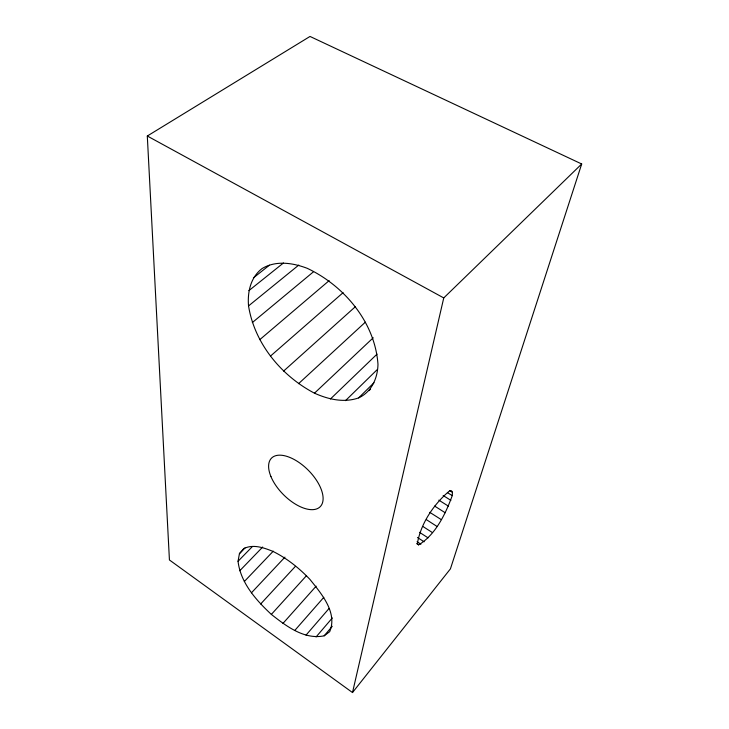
<?xml version="1.0" encoding="UTF-8"?>
<svg xmlns="http://www.w3.org/2000/svg" width="729" height="729" viewBox="0 0 729 729"><rect width="100%" height="100%" fill="white"/><g stroke="black" fill="none" stroke-linecap="round" stroke-linejoin="round"><path stroke-width="1.09" d="M248.543 305.916C247.35 292.129 250.566 277.348 262.076 268.554C275.999 260.198 292.721 262.841 307.182 268.29C344.38 285.832 375.016 322.327 377.977 364.318C377.686 378.05 371.69 391.901 358.65 397.888C343.924 403.091 328.278 399.355 314.472 393.186C281.257 375.736 254.549 343.487 248.543 305.916L298.772 265.064M452.244 495.62L452.463 492.348L451.497 490.754L449.392 491.009C433.81 504.149 420.77 523.422 417.353 543.652L418.583 544.864C435.404 535.068 445.784 513.544 452.244 495.62L447.415 492.631M238.046 561.275L239.422 553.666L243.878 548.518C253.291 543.971 263.688 547.689 272.737 551.297C286.825 558.204 299.154 568.091 309.943 579.409C321.234 593.534 337.737 612.433 329.708 631.651L324.159 635.825C304.212 639.953 286.132 626.02 271.352 614.41C256.079 600.131 240.579 582.89 238.046 561.275L252.334 546.622M352.499 692.55L443.751 297.933L581.696 163.989L310.016 36.45L147.304 136.013L169.429 559.972L352.499 692.55L450.422 568.866L581.696 163.989M324.159 635.825L332.26 626.284M316.067 636.964L332.324 617.955M306.025 635.114L329.089 608.433M294.753 630.485L323.822 597.315M282.952 623.423L316.14 586.171M271.352 614.41L306.544 575.6M260.645 604.004L295.373 566.378M251.45 592.814L284.966 557.12M244.333 581.514L273.275 551.16M239.75 570.771L262.686 547.023M239.422 553.666L244.99 547.989M368.992 390.662L370.605 389.067M358.65 397.888L373.968 382.752M345.482 400.658L377.093 369.74M330.428 399L377.039 354.13M314.472 393.186L373.239 337.764M298.562 383.673L365.347 322.172M283.608 371.079L355.351 306.709M270.432 356.126L343.104 292.648M259.779 339.659L329.153 280.629M252.307 322.592L313.516 271.762M248.853 290.661L283.444 262.987M253.4 277.886L269.429 265.183M147.304 136.013L443.751 297.933M449.565 490.544L452.463 492.348M443.159 495.538L450.877 500.34M438.831 500.14L448.472 506.172M434.63 506.09L445.191 512.733M429.755 512.332L441.255 519.604M426.374 519.659L436.908 526.356M422.829 526.438L432.415 532.571M419.467 532.307L428.069 537.838M417.453 537.501L424.141 541.811M417.079 541.747L420.906 544.217M416.678 543.624L418.583 544.864M270.942 476.584A34.381 17.414 45 0 0 317.908 508.377A34.381 17.414 45 0 0 298.762 462.295A34.381 17.414 45 0 0 270.942 476.584"/></g></svg>
